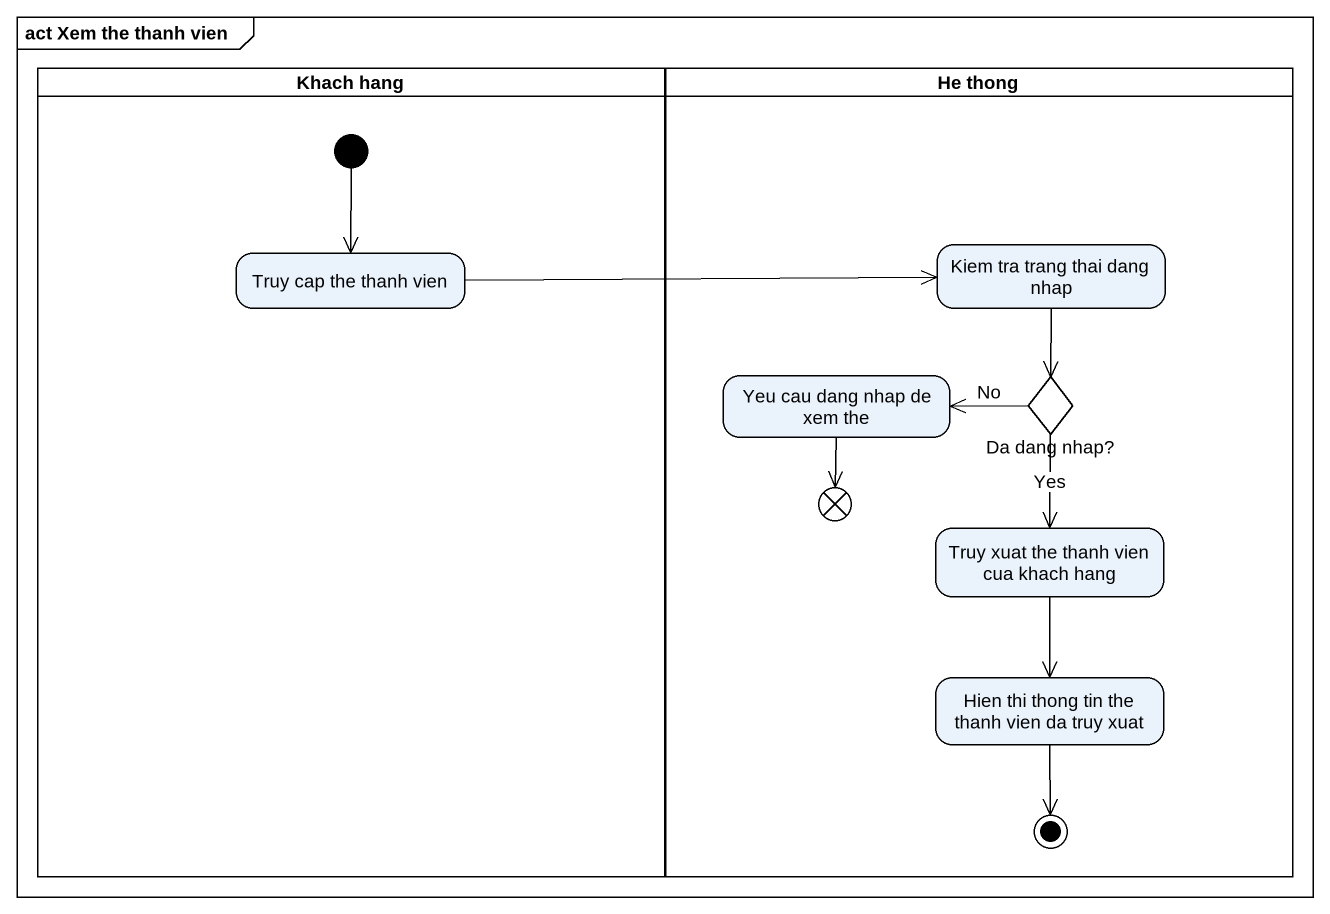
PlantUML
@startuml
mainframe act Xem the thanh vien
hide empty description
state "Khach hang" as Khach_hang <<partition>> {
  state "Truy cap the thanh vien" as Truy_cap_the_thanh_vien
  [*] --> Truy_cap_the_thanh_vien
}
state "He thong" as He_thong <<partition>> {
  state "Kiem tra trang thai dang nhap" as Kiem_tra_trang_thai_dang
  state "Yeu cau dang nhap de xem the" as Yeu_cau_dang_nhap_de_xem_the
  state "Da dang nhap?" as Da_dang_nhap <<choice>>
  state flowfinal1 <<end>>
  state "Truy xuat the thanh vien cua khach hang" as Truy_xuat_the_thanh_vien
  state "Hien thi thong tin the thanh vien da truy xuat" as Hien_thi_thong_tin_the
  Hien_thi_thong_tin_the --> [*]
}
Truy_cap_the_thanh_vien -right-> Kiem_tra_trang_thai_dang
Kiem_tra_trang_thai_dang --> Da_dang_nhap
Yeu_cau_dang_nhap_de_xem_the --> flowfinal1
Da_dang_nhap -left-> Yeu_cau_dang_nhap_de_xem_the : No
Da_dang_nhap --> Truy_xuat_the_thanh_vien : Yes
Truy_xuat_the_thanh_vien --> Hien_thi_thong_tin_the
@enduml
